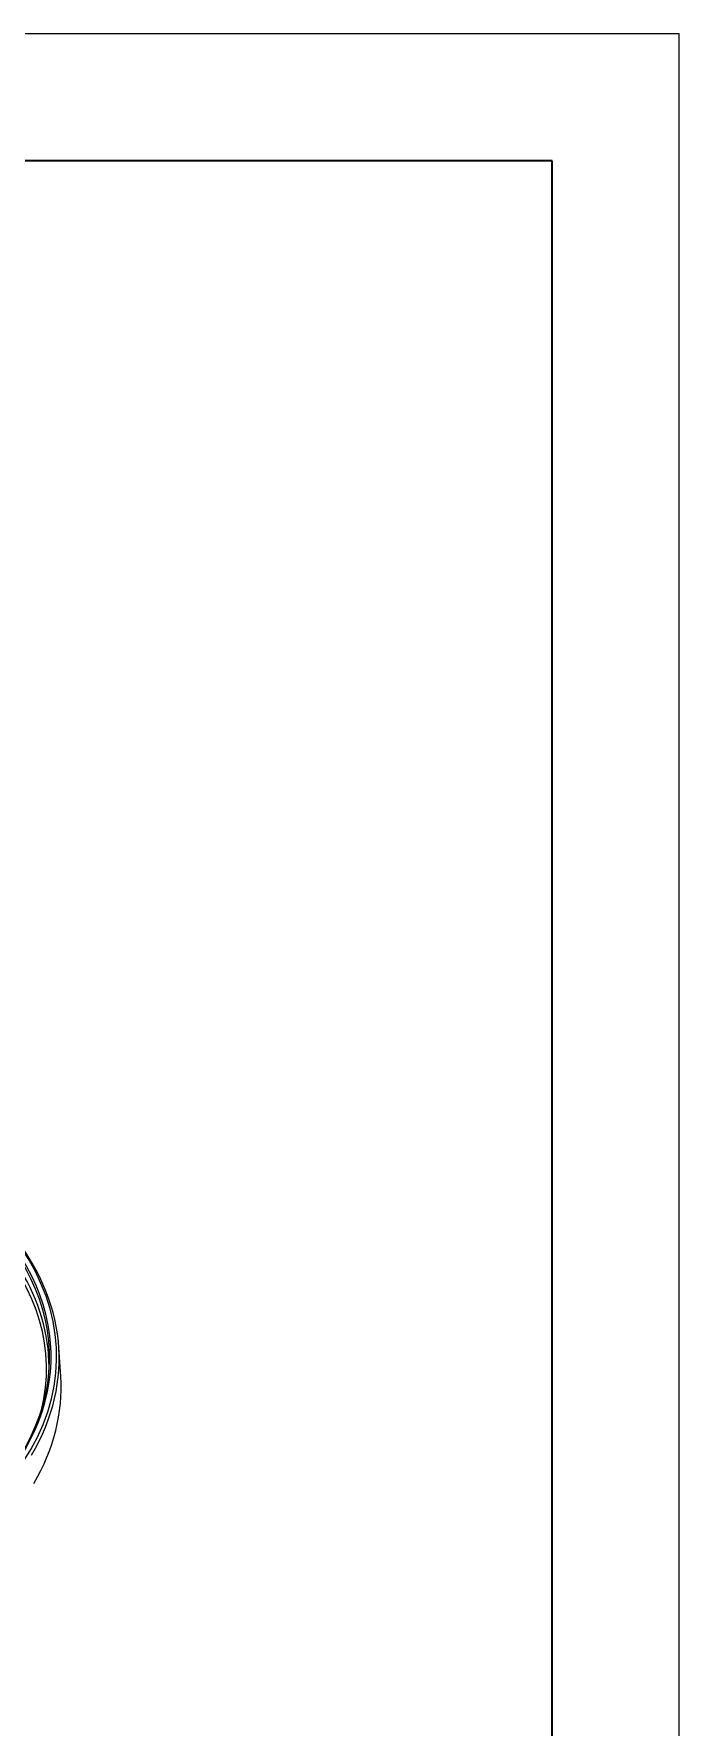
# Model space of a CAD drawing. Header units: millimetres. Extents: x -1286 to 291, y 5350 to 5880.
# Drawn here: x -671.1 to -544, y 5546.4 to 5880 of the extents above; entities that cross this region are included whole.
import ezdxf
from ezdxf.enums import TextEntityAlignment as Align

# ---------------------------------------------------------------- set-up
doc = ezdxf.new("R2010")
doc.units = ezdxf.units.MM
for name, color, linetype, lineweight in [('文字层', 3, 'Continuous', 18), ('粗实线层', 7, 'Continuous', 35), ('细实线层', 7, 'Continuous', 18)]:
    doc.layers.add(name, color=color, linetype=linetype, lineweight=lineweight)
doc.styles.add('标准', font='FSGB2312.ttf', dxfattribs={"width": 0.667})

# ---------------------------------------------------------------- blocks, each defined once
blk = doc.blocks.new('A4图框')
at = {"layer": '粗实线层'}
for p, q in [((138.5, 95), (-138.5, 95)), ((138.5, -95), (138.5, 95))]:
    blk.add_line(p, q, dxfattribs=at)
at = {"layer": '细实线层'}
for p, q in [((148.5, 105), (-148.5, 105)), ((148.5, -105), (148.5, 105))]:
    blk.add_line(p, q, dxfattribs=at)
at = {"layer": '文字层', "style": '标准', "width": 0.667}
blk.add_attdef('图纸编号', text='', height=5.19, rotation=180, dxfattribs=at).set_placement((-113.41, 90), align=Align.MIDDLE_CENTER)
blk = doc.blocks.new('A4A-B-Marked')
blk.add_blockref('A4图框', (0, 0))

msp = doc.modelspace()

# ---------------------------------------------------------------- linework, layer by layer
at = {"layer": '粗实线层', "lineweight": 25}
msp.add_line((-665.772, 5615.524, 2078.952), (-666.141, 5621.26, 2078.952), dxfattribs=at)
for centre, major_axis, start_param, end_param in [((-768.103, 5619.466, 2078.952), (101.531, 0), 5.6058147, 8.4370631), ((-768.103, 5617.004, 2078.952), (-99.521, 0), 2.999437, 4.2198824), ((-768.103, 5619.233, 2078.952), (-100.141, 0), 2.7242044, 3.8871936), ((-763.839, 5617.004, 2078.952), (-86.224, 0), 2.357601, 3.9255843), ((-768.103, 5619.466, 2078.952), (-100.442, 0), 2.72115, 3.7854752), ((-768.103, 5619.077, 2078.952), (102.032, 0), 5.9537984, 6.7290519), ((-768.103, 5617.393, 2078.952), (-100.022, 0), 3.1204597, 3.4583054), ((-768.103, 5613.333, 2078.952), (102.401, 0), 5.9580336, 6.3202868)]:
    msp.add_ellipse(centre, major_axis=major_axis, ratio=0.5773503, start_param=start_param, end_param=end_param, dxfattribs=at)

# ---------------------------------------------------------------- block references
at = {"lineweight": 18, "xscale": 2.5, "yscale": 2.5, "zscale": 2.5}
msp.add_blockref('A4A-B-Marked', (-915.219, 5617.525), dxfattribs=at)

doc.saveas('drawing.dxf')
